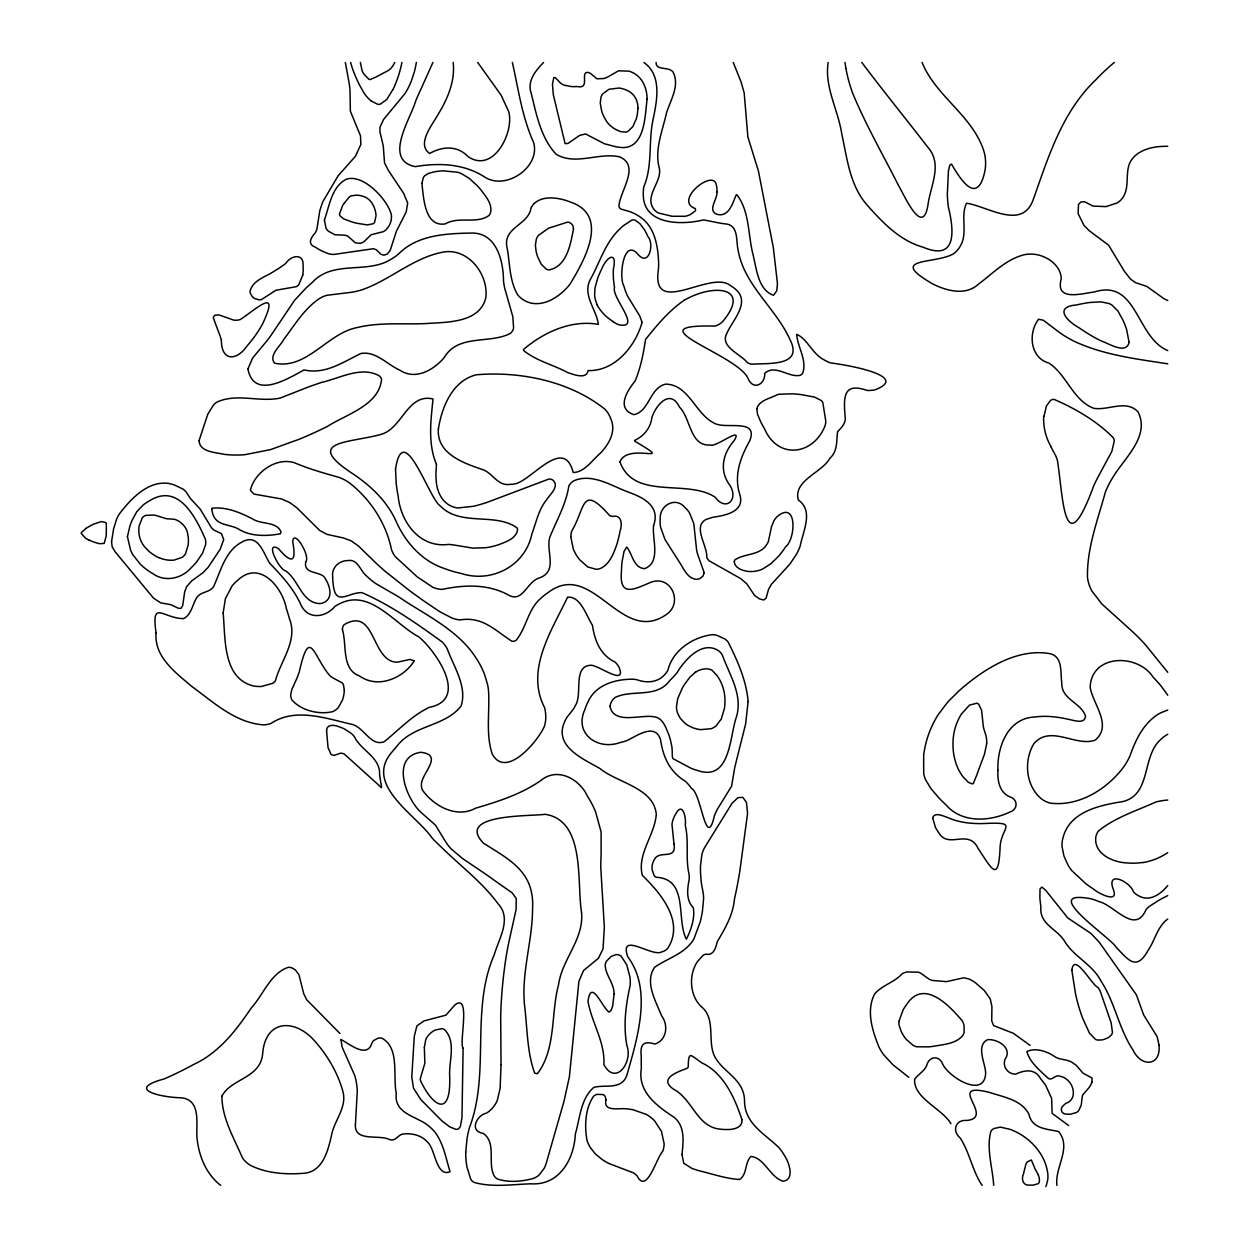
<?xml version="1.0" encoding="UTF-8"?>
<svg xmlns="http://www.w3.org/2000/svg" width="1249" height="1249" viewBox="0 0 1249 1249"><rect width="100%" height="100%" fill="white"/><g stroke="black" fill="none" stroke-linecap="round" stroke-linejoin="round"><path stroke-width="1.5" d="M465.736 1152.187L467.064 1138.401A104.619 104.619 0 0 1 469.421 1127.769C490.482 1072.345 470.139 1009.988 494.261 954.72C498.804 938.624 512.262 918.499 497.851 903.527C482.941 883.199 462.723 867.712 444.691 850.382A503.331 503.331 0 0 1 432.404 838.407C416.854 815.472 366.441 786.745 389.641 754.896A129.443 129.443 0 0 1 396.198 747.183C412.092 724.701 444.785 727.152 461.115 705.95C467.423 686.357 453.652 666.685 447.158 648.574A34.207 34.207 0 0 0 442.38 642.111C417.15 623.813 390.703 605.172 362.069 592.682C348.237 591.87 334.997 607.951 333.046 582.94A47.821 47.821 0 0 1 332.702 576.882C331.313 567.827 338.916 560.52 347.706 560.582C358.041 558.631 360.243 571.261 366.816 576.211A61.544 61.544 0 0 0 375.824 583.595L391.359 592.635A306.63 306.63 0 0 1 398.634 596.85C425.644 615.32 457.696 629.449 475.978 657.895A79.514 79.514 0 0 1 480.943 666.341A82.153 82.153 0 0 1 484.612 674.632L487.563 684.468A50.225 50.225 0 0 1 488.531 690.931C489.905 711.852 485.518 733.569 492.184 753.912C506.001 779.626 537.944 741.032 544.283 726.559A29.242 29.242 0 0 0 545.751 718.487L545.766 716.083A42.575 42.575 0 0 0 544.626 707.699C525.064 670.073 551.605 630.792 567.561 597.209C580.488 595.742 586.484 616.038 592.479 625.343C594.633 640.534 600.332 655.101 615.086 662.079A21.608 21.608 0 0 1 618.88 666.904C627.435 687.543 597.6 664.327 590.543 665.264C572.307 666.404 583.096 694.6 575.086 706.013A16.877 16.877 0 0 1 572.557 710.166L566.578 717.832A37.892 37.892 0 0 0 563.845 723.639C554.868 747.199 584.126 759.314 600.035 768.588C617.49 782.92 653.805 787.682 656.287 814.317C654.726 835.238 636.787 854.285 642.361 875.362C660.955 893.566 684.874 921.637 667.7 948.428A12.443 12.443 0 0 1 661.627 951.941C652.072 957.359 618.786 930.911 627.763 956.796C652.837 990.176 637.068 1038.871 626.951 1074.999C621.846 1090.377 605.265 1084.241 593.837 1087.379C580.644 1098.558 579.989 1118.308 575.352 1133.92C574.212 1159.056 559.427 1185.769 530.794 1183.802C512.059 1184.442 492.418 1187.565 474.12 1182.428A7.962 7.962 0 0 1 470.748 1179.228L467.001 1167.175A72.785 72.785 0 0 1 465.736 1152.187M360.352 62.45L362.179 70.959A35.862 35.862 0 0 0 363.896 74.144L369.001 79.343A3.856 3.856 0 0 0 370.126 79.53L375.949 77.063A74.799 74.799 0 0 1 377.448 76.22L387.908 70.74A14.629 14.629 0 0 0 391.359 67.805A27.369 27.369 0 0 0 394.793 62.434M716.91 191.956C717.785 199.059 707.324 209.832 716.426 214.125C728.776 218.091 732.601 203.165 736.192 194.875L736.848 194.75C749.447 210.878 748.026 234.016 752.694 253.282C756.457 267.395 757.597 289.799 773.521 295.31L776.753 290.845L777.456 283.601L773.35 247.786L758.44 171.097L747.854 136.844L744.185 92.957L741.063 81.919L733.241 62.45M1044.086 416.229L1046.397 406.034L1050.471 400.476A6.51 6.51 0 0 1 1053.922 399.337C1074.999 408.361 1097.371 421.35 1113.437 437.946A10.648 10.648 0 0 1 1114.249 441.131L1111.829 451.435L1097.793 477.493A227.396 227.396 0 0 0 1093.905 485.361C1063.742 567.546 1063.164 495.822 1057.403 460.381A37.47 37.47 0 0 0 1055.655 455.666L1050.768 446.533M656.1 62.45C655.725 71.646 670.947 65.479 673.757 73.488C679.253 86.852 670.448 100.326 666.529 112.816C662.766 129.974 655.132 147.741 658.645 165.493C663.141 178.029 651.166 188.256 650.838 200.418A14.348 14.348 0 0 0 654.382 209.832A13.833 13.833 0 0 0 658.223 212.923L672.024 216.264L685.17 216.28A24.715 24.715 0 0 0 690.494 214.485L695.115 211.05A2.155 2.155 0 0 0 695.178 208.552C673.508 200.496 713.038 168.834 716.223 184.509A22.685 22.685 0 0 1 716.91 191.956M302.789 274.983L298.808 284.694A10.554 10.554 0 0 1 296.278 286.692L275.92 290.252L261.744 299.417A6.916 6.916 0 0 1 259.339 299.901L254.718 298.589A10.819 10.819 0 0 1 252.236 296.544L250.362 293.359A6.588 6.588 0 0 1 250.081 291.329C252.563 280.026 266.146 276.841 274.561 270.939A93.488 93.488 0 0 0 285.724 263.461C290.97 255.218 304.178 252.766 303.07 265.959A37.548 37.548 0 0 1 302.773 274.983M1056.935 1185.379C1054.624 1167.034 1072.11 1147.815 1058.559 1131.5C1046.974 1128.924 1031.939 1128.94 1028.879 1114.108C1021.463 1099.745 1003.337 1097.075 989.395 1092.375C944.182 1081.181 995.984 1117.418 966.804 1120.462C955.344 1119.401 951.707 1131.079 960.294 1138.073C969.302 1152.14 972.112 1169.142 980.793 1183.365A35.534 35.534 0 0 0 982.167 1185.379M401.944 62.45L401.46 64.605A115.798 115.798 0 0 1 392.935 89.694M828.181 62.45C824.231 86.962 838.266 110.131 841.779 134.033C847.103 158.139 849.773 184.79 866.416 204.274C882.294 222.213 899.436 240.542 923.323 247.286C957.702 261.822 953.814 229.051 948.334 206.959A126.149 126.149 0 0 1 947.335 194.407L948.413 171.051L949.849 165.055L951.504 164.103C961.308 181.043 977.561 205.601 984.946 170.879A45.76 45.76 0 0 0 985.555 160.996A41.108 41.108 0 0 0 983.869 151.098C972.456 115.423 935.782 96.392 922.09 62.45M1092.001 1082.024L1092.016 1077.996L1082.992 1073.141L1076.435 1065.522L1072.126 1062.368A23.294 23.294 0 0 0 1067.146 1060.354L1059.48 1058.715A19.313 19.313 0 0 1 1055.499 1057.138C1047.552 1051.502 1035.905 1047.24 1026.85 1051.549C1029.738 1062.181 1039.605 1070.19 1047.474 1077.653C1051.783 1082.118 1055.046 1073.89 1059.979 1076.263A14.004 14.004 0 0 1 1062.79 1077.044A13.723 13.723 0 0 1 1066.849 1079.511C1074.562 1085.35 1076.841 1099.916 1065.834 1103.335A17.439 17.439 0 0 0 1063.633 1105.365C1059.214 1108.472 1061.494 1114.654 1066.896 1114.108A19.703 19.703 0 0 0 1070.377 1114.233L1076.482 1112.516A8.868 8.868 0 0 0 1078.714 1110.533L1081.025 1105.724A17.892 17.892 0 0 0 1081.634 1101.54L1082.508 1095.17L1088.566 1088.16A19.922 19.922 0 0 0 1092.001 1082.024M432.903 62.45L421.366 88.195A427.564 427.564 0 0 0 415.808 100.576C410.999 118.312 382.647 160.075 415.23 166.617C439.195 162.635 463.972 163.541 485.112 177.296C506.298 190.582 540.536 166.929 533.651 142.589C522.098 117.156 518.46 89.428 512.355 62.45M392.826 89.647L386.768 99.483L380.352 104.135A7.072 7.072 0 0 1 377.76 104.323L370.906 100.794M344.49 202.869L349.314 197.014A7.494 7.494 0 0 1 351.484 195.765L356.652 195.156A24.761 24.761 0 0 1 362.788 196.218L364.208 196.718A16.065 16.065 0 0 1 371.187 201.995L371.952 203.119A25.495 25.495 0 0 1 376.043 215.655L374.559 222.416A5.558 5.558 0 0 1 373.076 223.774L367.268 224.914L356.886 223.259A129.272 129.272 0 0 1 352.265 222.057L343.818 218.95L340.165 215.983A4.887 4.887 0 0 1 339.447 214.032L342.648 205.445A67.103 67.103 0 0 1 344.49 202.869M543.549 62.45C535.431 70.943 526.641 81.232 531.403 93.956C536.461 114.83 541.004 137.968 556.039 154.158C575.383 166.008 598.849 152.05 619.769 156.89C640.472 166.07 620.097 190.691 618.926 205.913A3.669 3.669 0 0 0 621.018 209.067L625.624 210.441A37.173 37.173 0 0 1 631.494 212.283L633.571 213.189A44.215 44.215 0 0 1 639.8 216.733C654.976 226.678 658.036 246.381 658.645 263.133A57.032 57.032 0 0 1 658.114 271.689C652.712 317.387 711.274 269.3 730.571 285.693A28.29 28.29 0 0 1 735.833 289.518C750.649 302.445 732.679 320.15 726.949 333.077C719.33 346.707 740.423 353.81 747.386 362.616A13.567 13.567 0 0 0 751.836 364.224C767.854 362.866 804.075 366.941 789.852 339.322C775.676 307.972 744.232 285.334 738.143 250.3C735.895 241.525 738.83 226.694 727.152 224.086C719.081 223.399 711.306 221.151 703.406 219.918C682.048 225.226 644.047 225.132 643.297 195.515A47.119 47.119 0 0 1 643.766 186.928C652.681 165.898 648.387 142.948 652.774 121.044C656.677 101.856 662.704 75.908 643.922 62.45M1167.753 885.557C1161.102 893.769 1150.157 901.981 1139.322 896.158A20.14 20.14 0 0 1 1133.577 892.051C1130.595 881.841 1105.599 869.585 1113.421 889.71C1119.026 904.135 1097.949 893.144 1093.499 889.085A138.296 138.296 0 0 1 1085.943 883.808L1071.798 870.615A46.697 46.697 0 0 1 1067.879 864.761L1063.945 856.018L1062.04 846.541A26.744 26.744 0 0 1 1062.587 839.469C1068.457 811.741 1099.042 805.355 1122.851 801.561C1151.297 794.489 1141.789 757.362 1159.915 740.267A33.099 33.099 0 0 1 1165.551 735.583L1167.753 734.256M1167.753 919.014C1157.183 926.789 1155.184 940.185 1148.065 950.364C1136.418 971.722 1128.175 959.778 1115.981 947.039C1110.986 937.765 1036.795 888.554 1091.189 898.827A68.898 68.898 0 0 1 1098.948 901.575C1114.733 905.291 1135.013 935.251 1146.114 909.522A24.418 24.418 0 0 1 1149.142 906.555L1158.682 900.373A211.612 211.612 0 0 1 1167.753 895.611M534.322 203.446C541.145 197.108 551.355 197.217 559.942 198.919A58.453 58.453 0 0 1 570.309 202.026C610.121 215.296 584.173 260.885 570.028 284.085A59 59 0 0 1 562.503 292.157C554.4 299.245 543.737 304.99 532.652 303.382A23.762 23.762 0 0 1 525.673 301.15L523.55 299.963A25.433 25.433 0 0 1 518.023 295.295C508.905 280.713 510.123 261.806 506.61 245.272C504.612 226.99 528.608 224.555 531.028 207.99A15.597 15.597 0 0 1 534.322 203.446M695.49 672.165L689.838 677.255L684.483 684.452A76.236 76.236 0 0 0 682.329 688.074L677.692 698.675L676.458 706.872A19.562 19.562 0 0 0 677.676 713.351L680.112 718.05L684.733 723.077A26.994 26.994 0 0 0 688.215 725.513L692.133 727.449A32.693 32.693 0 0 0 700.58 729.635L711.134 728.713A16.299 16.299 0 0 0 716.223 725.778L721.282 719.034L724.42 708.37A50.116 50.116 0 0 0 724.748 696.364L724.389 693.414A43.372 43.372 0 0 0 717.316 675.912L712.117 670.323A9.118 9.118 0 0 0 709.994 669.355L707.652 668.886A18.516 18.516 0 0 0 695.537 672.243M85.962 528.405L81.326 532.636A1.936 1.936 0 0 0 81.279 533.495L85.447 538.085A28.586 28.586 0 0 0 89.101 540.099M684.311 300.182C669.167 310.517 656.818 325.302 645.561 339.447C643.376 353.654 640.737 367.784 635.023 381.148C627.232 390.812 615.679 408.673 633.992 414.684C649.574 411.218 649.636 387.705 665.717 384.13C688.933 384.52 695.35 414.106 714.35 423.224C725.575 429.734 758.549 417.837 749.853 440.538C740.641 456.931 733.709 475.135 739.658 494.026C745.419 511.356 726.169 515.353 713.601 517.117A99.342 99.342 0 0 0 705.794 519.584C692.571 526.859 707.527 545.594 706.778 557.507A9.539 9.539 0 0 0 709.385 560.957L740.657 578.568L746.715 583.751L754.583 595.383L759.47 598.911L763.732 599.988L766.059 598.177L768.603 589.216L771.492 584.22L789.868 564.111L796.565 554.103A59.374 59.374 0 0 0 800.203 545.985C802.904 531.465 813.973 510.732 798.314 500.022C793.037 480.334 821.826 472.949 829.976 458.18C837.814 451.139 836.346 440.647 837.626 431.545C841.842 427.361 846.479 422.693 845.058 416.042C843.528 396.823 843.325 382.085 867.149 390.453A37.564 37.564 0 0 0 874.659 389.953C913.113 375.512 841.061 364.021 830.647 362.959A35.097 35.097 0 0 1 823.84 359.696C812.599 354.232 807.244 338.62 796.675 334.373C797.565 347.206 807.088 359.821 802.826 372.951A4.855 4.855 0 0 1 799.797 375.418C788.166 377.526 775.129 363.959 764.747 373.279C765.481 383.271 754.287 391.218 748.354 379.243C739.908 354.935 630.042 323.928 715.006 326.098A17.689 17.689 0 0 0 722.921 321.29C748.916 289.799 720.142 284.913 694.647 295.186A83.137 83.137 0 0 0 684.311 300.182M1167.753 710.041L1161.133 712.664A31.147 31.147 0 0 0 1155.762 715.864C1142.289 725.575 1135.232 740.985 1129.861 756.16A62.872 62.872 0 0 1 1123.741 766.855C1107.067 789.306 1078.824 806.776 1050.159 803.107A23.731 23.731 0 0 1 1040.901 798.408C1025.507 785.043 1023.634 760.266 1034.063 743.42C1050.94 724.529 1075.623 747.043 1095.045 740.189C1112.921 725.544 1092.859 704.171 1090.174 687.309C1091.236 654.023 1137.62 653.102 1153.202 677.27A125.041 125.041 0 0 1 1161.336 686.357L1167.753 695.209M362.788 289.518C390.796 279.542 413.653 257.45 443.426 252.048C468.391 247.77 488.702 274.499 485.814 297.793C479.491 323.335 446.564 322.055 425.628 323.585C402.771 324.553 379.446 322.07 357.011 327.597C327.254 333.327 306.817 369.969 274.608 363.194C268.238 355.341 280.51 346.129 283.851 339.26C294.842 324.865 304.397 308.409 319.869 298.292A28.259 28.259 0 0 1 326.988 295.279L351.921 292.235A75.752 75.752 0 0 0 362.788 289.518M1143.007 862.45L1137.527 863.043A67.743 67.743 0 0 1 1126.457 862.887C1112.64 862.232 1093.937 853.801 1095.763 837.345A14.582 14.582 0 0 1 1098.277 831.225C1114.717 817.502 1136.528 810.82 1155.934 801.952A69.679 69.679 0 0 1 1167.753 800.047M1167.753 363.818C1136.044 358.9 1103.507 355.028 1074.187 341.274A114.877 114.877 0 0 1 1060.182 333.015L1043.352 320.259L1038.559 319.229C1028.005 332.937 1029.863 357.839 1049.066 363.162C1066.958 375.043 1073.094 400.57 1093.796 408.314C1108.253 410.765 1126.223 399.196 1138.026 411.873C1150.282 436.182 1124.678 457.79 1113.187 476.853A88.289 88.289 0 0 0 1105.365 492.106C1097.746 520.052 1086.708 548.436 1087.489 577.741A39.062 39.062 0 0 0 1091.72 590.746L1101.712 603.845L1131.532 630.761A223.509 223.509 0 0 1 1145.052 644.312L1167.753 672.321M158.904 557.694L157.889 557.226A39 39 0 0 1 145.618 547.952L143.697 545.61A25.183 25.183 0 0 1 138.951 533.432A30.038 30.038 0 0 1 139.17 525.782L142.292 517.82A8.634 8.634 0 0 1 145.665 515.384L154.173 515.072A42.607 42.607 0 0 1 159.201 516.462L166.445 518.741L173.502 519.178A11.21 11.21 0 0 1 176.218 519.881L178.545 521.052A21.873 21.873 0 0 1 184.399 526.297A17.252 17.252 0 0 1 187.272 531.84L188.177 536.477A40.155 40.155 0 0 1 188.177 545.079L185.445 553.9A12.381 12.381 0 0 1 182.057 557.366L174.033 560.13A29.601 29.601 0 0 1 158.951 557.616M89.085 540.099L89.787 540.411A60.889 60.889 0 0 0 99.577 543.721L104.182 543.409L106.04 536.586A96.673 96.673 0 0 0 106.306 534.182L106.321 523.331A2.982 2.982 0 0 0 105.681 522.504L101.278 521.582L93.519 524.174A69.491 69.491 0 0 0 85.962 528.405M613.103 321.836L616.944 323.959A24.246 24.246 0 0 0 619.317 324.896C642.236 329.033 611.073 296.965 614.524 287.457A82.403 82.403 0 0 1 613.353 269.222C617.584 250.503 606.702 256.388 601.69 269.035A83.589 83.589 0 0 0 597.631 278.386L595.024 287.801L594.602 294.499A26.167 26.167 0 0 0 596.476 302.992L597.256 304.756M1167.753 350.563C1135.903 337.324 1137.324 278.511 1094.389 291.969C1081.587 293.484 1054.734 301.915 1061.291 278.699C1060.776 266.099 1048.941 257.263 1037.482 254.78A32.583 32.583 0 0 0 1025.179 254.531C1006.616 258.715 993.064 273.219 978.357 284.272C965.477 295.935 946.929 290.939 933.034 284.116C886.103 257.107 934.705 264.491 953.455 253.844A23.388 23.388 0 0 0 960.325 246.022C968.209 232.954 960.091 216.015 966.57 203.228C987.6 206.21 1022.26 230.878 1033.282 199.465C1048.426 156.812 1062.103 111.864 1095.966 79.639A201.011 201.011 0 0 1 1114.327 62.45M908.788 1077.294L892.848 1064.694L883.699 1054.765A50.069 50.069 0 0 1 879.062 1047.24C872.333 1030.847 865.932 1010.706 874.659 993.907C882.044 985.258 894.19 982.479 902.043 973.892A17.892 17.892 0 0 1 906.68 971.956L918.452 972.19A12.037 12.037 0 0 1 920.732 973.236L928.678 978.873A20.452 20.452 0 0 0 932.16 980.418L946.539 981.636L963.791 977.78L969.458 979.138L974.766 982.182L984.337 990.519L990.301 999.044L991.925 1006.569L991.722 1020.792L993.626 1025.616L1013.345 1033.282L1030.035 1045.351M220.683 1185.379C205.835 1173.904 198.513 1155.2 196.92 1136.949C196.109 1123.023 201.105 1099.729 181.167 1097.762C162.901 1097.543 124.057 1089.721 164.087 1078.964A303.85 303.85 0 0 0 173.205 1074.858L176.484 1073.297A378.572 378.572 0 0 0 193.782 1064.398C218.981 1052.751 236.186 1030.378 251.283 1007.943C263.32 994.86 270.346 973.361 288.222 967.335A9.477 9.477 0 0 1 292.047 967.944L295.435 970.02L298.979 974.829L303.694 993.626L306.708 999.762L339.962 1033.501M950.926 1123.741C942.636 1108.94 913.035 1098.074 914.674 1079.183C918.218 1074.359 923.948 1071.408 926.602 1065.819C928.46 1057.091 937.999 1054.468 942.308 1063.242C947.726 1076.919 985.071 1099.713 985.664 1072.594C985.071 1062.493 975.656 1045.475 987.694 1039.636C996.515 1038.903 1010.441 1046.319 1006.553 1056.716C1000.964 1064.039 1006.616 1074.452 1015.765 1074.109C1024.586 1069.987 1035.078 1068.223 1040.776 1078.949A74.269 74.269 0 0 1 1045.803 1085.631L1051.627 1098.324L1052.126 1113.359L1068.676 1125.536M861.794 62.45C883.262 91.036 905.884 118.733 927.679 147.054C942.948 164.025 930.583 185.445 928.038 204.414C922.933 238.59 904.073 194.672 898.484 185.43C883.027 154.782 865.76 124.9 852.645 93.144A150.255 150.255 0 0 1 845.901 68.352M477.711 62.45L501.114 95.189L508.811 111.817A32.318 32.318 0 0 1 509.483 122.886C507.984 142.152 490.498 171.425 468.234 156.781C457.259 145.196 442.505 146.227 429.609 153.486C416.058 143.963 432.825 124.338 438.477 113.768C447.829 98.421 455.245 80.763 453.184 62.45M993.673 1185.332C992.861 1168.908 985.961 1148.112 990.972 1131.157A9.274 9.274 0 0 1 993.876 1128.55L1000.324 1127.129L1010.082 1129.33A60.249 60.249 0 0 1 1014.001 1130.954C1031.252 1138.666 1045.6 1154.825 1047.833 1174.013A24.324 24.324 0 0 1 1047.568 1180.586L1046.397 1185.16A19.11 19.11 0 0 1 1045.881 1186.55M1038.138 1174.513L1035.265 1169.345A19 19 0 0 1 1034.375 1167.222L1031.362 1159.993L1027.318 1161.867A10.648 10.648 0 0 0 1025.913 1164.146L1023.993 1171.703A62.575 62.575 0 0 1 1023.556 1173.763C1021.011 1178.9 1022.915 1186.082 1029.816 1185.098A25.807 25.807 0 0 0 1033.75 1185.004L1038.356 1183.599A2.623 2.623 0 0 0 1038.918 1182.897L1039.34 1181.429A12.599 12.599 0 0 0 1038.075 1174.544M350.594 62.45L352.062 67.368A134.221 134.221 0 0 0 360.29 86.462L363.818 92.723A37.142 37.142 0 0 0 370.906 100.794M221.385 340.353C221.416 361.414 236.561 361.07 246.88 346.16A126.274 126.274 0 0 0 262.415 324.272C280.619 285.88 256.872 308.55 240.245 319.572A16.893 16.893 0 0 1 233.782 320.15L219.059 314.904L215.14 315.17A3.466 3.466 0 0 0 213.298 317.761L218.325 331.36A66.244 66.244 0 0 1 221.416 340.337M845.885 68.352L844.98 62.45M345.349 62.45L348.393 79.109A103.526 103.526 0 0 1 350.001 89.99L350.36 111.177L360.493 135.782L360.867 144.416L355.45 156.219L338.073 175.875L322.648 201.979L319.806 210.644L316.856 229.348A23.84 23.84 0 0 1 315.326 232.72C311.204 237.419 306.676 244.07 315.497 247.24A59.343 59.343 0 0 0 321.618 250.893L328.159 253.625A19.859 19.859 0 0 0 333.983 254.421L373.467 248.707L376.277 249.738L380.992 254.328L383.974 255.202L387.284 254L390.172 250.471L396.355 231.315L406.268 211.799L407.674 202.994L403.661 193.345L388.267 170.254L384.52 162.792L383.256 145.79L379.946 132.019L379.993 127.164L383.599 119.42L405.035 93.519A75.674 75.674 0 0 0 411.327 81.091L414.309 72.02A96.673 96.673 0 0 0 416.339 62.45M1167.706 852.645A63.59 63.59 0 0 1 1143.022 862.606M1050.909 446.455A55.393 55.393 0 0 1 1043.696 416.198M1167.753 146.32A79.327 79.327 0 0 0 1158.135 146.711C1146.738 147.882 1133.67 152.768 1129.221 164.306C1125.302 175.297 1129.752 188.412 1122.305 198.294A18.907 18.907 0 0 1 1117.34 202.884L1105.943 206.631L1093.218 206.069A11.179 11.179 0 0 1 1090.752 204.883L1084.554 201.745L1080.853 202.026L1078.511 204.414L1078.09 213.548L1083.804 225.132L1089.081 230.597L1108.644 245.226L1124.225 271.033L1130.486 279.105L1135.435 282.617L1146.894 286.458L1163.646 298.48A40.202 40.202 0 0 0 1167.753 300.494M613.259 321.586A44.917 44.917 0 0 1 597.022 304.897M305.693 561.894C303.491 573.791 317.995 571.261 323.944 576.601C329.127 583.517 334.326 597.6 324.037 602.486A13.161 13.161 0 0 1 319.588 603.595C301.337 602.611 298.761 579.536 285.35 570.668C279.198 569.669 264.273 540.271 278.433 548.576C291.204 563.611 296.716 563.127 292.781 542.207C293.125 527.187 311.001 556.367 305.693 561.894M342.367 629.309C347.066 644.546 341.149 669.558 359.618 676.006C378.275 689.354 403.755 677.848 414.325 660.768L409.891 659.41L398.166 662.032A14.004 14.004 0 0 1 393.404 661.767C371.437 656.303 374.31 607.123 344.334 624.578A6.058 6.058 0 0 0 342.71 627.232L342.367 629.309M463.114 1048.208L461.974 1117.761L460.397 1126.333L458.633 1128.815L456.182 1129.471L449.624 1126.801L441.787 1120.775L420.679 1099.432L413.513 1088.16L411.78 1076.919L414.278 1036.373L416.885 1025.866L424.129 1020.87L445.94 1015.172L454.839 1005.008A25.121 25.121 0 0 1 457.602 1003.244C469.936 998.638 458.992 1043.727 463.114 1048.208M156.078 633.102C154.064 656.88 175.703 672.696 191.721 686.388C213.392 702.188 235.624 723.077 263.711 724.857A26.932 26.932 0 0 0 270.783 723.577C294.842 707.434 324.74 718.034 350.469 724.03C363.724 725.872 370.282 747.136 384.239 741.687C398.915 729.9 411.967 715.521 429.266 707.356C469.468 699.534 436.073 651.307 418.821 636.865C395.262 624.562 370.781 589.138 340.977 603.111A39.609 39.609 0 0 0 334.841 606.499C325.77 617.287 308.722 620.113 301.352 605.734C294.124 589.247 282.102 576.086 269.722 563.283C263.196 552.885 258.153 532.277 241.447 542.347C225.897 550.668 221.307 569.091 214.687 584.095C212.127 593.478 199.497 590.621 195.984 598.974C192.33 605.671 190.972 614.867 183.634 618.645C162.682 618.333 151.207 598.755 156.078 633.102M355.387 1125.037C354.654 1142.273 379.399 1134.154 389.75 1139.65C395.933 1141.805 398.369 1133.749 404.176 1133.889C412.685 1133.124 422.068 1135.606 427.72 1142.351C435.401 1149.205 436.042 1177.354 450.046 1171.765C445.846 1158.12 443.333 1142.086 433.84 1130.782A65.526 65.526 0 0 0 426.986 1124.584C414.918 1115.935 393.732 1113.124 396.276 1093.328C392.608 1075.811 400.086 1047.646 381.57 1038.013A11.1 11.1 0 0 0 377.713 1038.341L373.67 1040.542A7.525 7.525 0 0 0 371.874 1043.134C367.159 1059.152 349.111 1043.586 340.852 1039.465L342.21 1047.302L354.857 1075.764A71.318 71.318 0 0 1 356.496 1083.305A66.54 66.54 0 0 1 357.292 1090.908L355.387 1125.037M438.399 428.75C436.338 453.325 462.895 462.911 481.802 469.312C492.59 472.356 497.289 486.376 510.014 484.378A26.088 26.088 0 0 0 516.29 483.55C533.448 478.195 564.189 436.526 573.182 472.497C584.47 472.403 592.198 460.147 600.223 453.325C608.747 444.566 616.272 431.764 611.042 419.367A30.382 30.382 0 0 0 605.406 409.61C570.371 381.288 520.474 371.047 476.275 374.794C452.481 380.726 441.927 406.784 438.399 428.75M501.036 1064.648L500.131 1088.41L497.243 1100.494A27.431 27.431 0 0 1 494.323 1105.708L493.168 1107.223A29.461 29.461 0 0 1 486.673 1113.062C476.54 1115.107 468.937 1131.219 483.113 1133.327C496.821 1142.632 487.329 1162.663 494.058 1175.684A8.868 8.868 0 0 0 497.57 1179.056C509.108 1182.819 522.207 1181.538 533.745 1178.307A18.298 18.298 0 0 0 539.318 1174.778L544.158 1168.346A28.946 28.946 0 0 0 546.141 1163.568L564.002 1101.29L569.388 1076.794L578.927 981.261L583.533 970.535L598.443 958.264L603.033 948.818L604.344 927.148L600.831 868.555A208.864 208.864 0 0 1 601.112 854.566L601.112 831.959L595.508 811.553A107.164 107.164 0 0 0 587.311 795.894C579.271 778.783 557.241 766.73 540.833 780.516C521.223 794.208 498.273 801.499 475.557 808.197C456.416 818.735 433.559 805.902 422.365 789.946A13.224 13.224 0 0 1 421.397 785.09C420.882 773.584 444.582 754.864 420.679 752.288C391.468 756.847 404.879 795.035 418.556 809.898A37.798 37.798 0 0 0 421.928 813.193L435.479 825.167L446.174 842.622A47.712 47.712 0 0 0 451.279 849.008L462.411 858.438L486.126 874.472A225.085 225.085 0 0 1 493.761 879.921L512.246 892.926L516.243 898.546L516.102 909.459L508.796 942.433A352.905 352.905 0 0 0 505.018 964.15L503.706 974.392A495.588 495.588 0 0 0 501.661 996.109L501.302 1001.495A386.659 386.659 0 0 0 500.693 1016.827L501.036 1064.648M609.996 706.231C613.712 724.982 640.253 714.287 653.945 716.77C662.766 717.597 665.811 727.589 668.746 734.521A72.411 72.411 0 0 1 670.479 740.126L671.853 746.73A36.846 36.846 0 0 1 672.212 751.555L672.384 757.035A4.403 4.403 0 0 0 673.273 758.814L691.181 768.322A38.828 38.828 0 0 0 696.864 770.258C729.635 782.233 729.603 738.971 735.755 718.971C743.858 696.021 729.869 675.928 722.437 655.335A17.392 17.392 0 0 0 719.408 651.353C703.015 639.316 684.874 659.503 676.927 672.899A100.56 100.56 0 0 1 670.042 680.237C656.677 698.831 632.697 689.011 615.257 697.379A14.02 14.02 0 0 0 610.574 703.765L609.996 706.231M614.055 994.188L612.666 1006.069L611.011 1010.597L608.997 1012.065C602.377 1007.849 591.058 977.545 588.014 1001.401C591.683 1022.822 605.172 1041.9 603.86 1064.554C615.663 1086.411 633.087 1062.243 626.889 1045.569C623.157 1025.242 625.733 1005.133 630.214 985.274A44.683 44.683 0 0 0 629.902 976.905L626.748 964.806L621.143 956.141A7.119 7.119 0 0 0 616.007 954.626L611.058 956.484L606.436 961.246A9.555 9.555 0 0 0 605.187 965.539C605.781 975.703 614.461 983.697 614.055 994.188M681.985 1154.56L683.765 1163.256L691.993 1168.439A157.405 157.405 0 0 0 694.725 1169.376A123.838 123.838 0 0 0 699.018 1170.75C712.398 1173.888 725.794 1178.697 739.517 1179.478C747.339 1174.7 744.545 1162.585 750.93 1156.449C764.622 1157.714 769.852 1177.354 783.264 1181.242C794.754 1179.509 789.227 1163.131 785.106 1156.574A53.613 53.613 0 0 0 778.595 1147.3C764.482 1133.624 744.498 1123.476 744.529 1100.806C744.201 1078.137 721.36 1072.064 713.835 1054.702C707.761 1039.387 715.599 1018.575 701.641 1006.975C690.978 997.202 688.917 979.825 694.569 966.898A44.605 44.605 0 0 1 697.176 961.917L703.296 955.095A7.494 7.494 0 0 1 705.982 954.205C713.772 955.844 715.927 947.46 717.269 941.621C725.123 928.507 732.991 915.142 734.474 899.046A492.996 492.996 0 0 0 736.894 887.477A481.255 481.255 0 0 0 739.814 871.24L747.573 813.442L746.465 802.482L742.858 797.346L737.909 797.674L731.992 803.357L704.53 847.712A31.849 31.849 0 0 0 701.86 854.597L700.47 866.119A137.733 137.733 0 0 0 700.517 872.786L701.111 881.06A65.651 65.651 0 0 0 702 886.665L703.062 892.161A43.309 43.309 0 0 1 703.593 898.812L702.438 911.208A134.673 134.673 0 0 1 700.252 921.824L693.929 938.905A33.801 33.801 0 0 1 689.386 944.993C679.831 955.376 665.826 959.326 654.632 967.288C644.281 981.917 655.85 1001.23 661.533 1015.671C668.59 1024.976 666.95 1039.98 655.007 1044.039C643.36 1040.573 639.863 1044.07 641.283 1057.122A207.646 207.646 0 0 0 641.33 1068.395C637.427 1092.11 657.021 1106.036 674.21 1117.371C685.342 1126.614 683.328 1141.836 681.985 1154.56M997.951 770.399C997.311 780.297 999.325 792.085 1009.379 796.659C1017.748 798.814 1018.559 809.055 1010.176 811.928C989.77 821.592 962.058 823.45 945.915 804.809A161.183 161.183 0 0 1 938.983 797.986L931.02 788.712L925.712 779.985A29.648 29.648 0 0 1 923.714 773.615L923.651 755.255A99.311 99.311 0 0 1 926.024 742.749A97.125 97.125 0 0 1 931.551 727.043L933.019 723.92A103.979 103.979 0 0 1 938.186 714.647L947.975 701.766L959.232 690.65A212.673 212.673 0 0 1 974.876 677.942C995.906 662.516 1021.869 649.386 1048.676 653.446C1063.321 655.663 1060.198 672.384 1061.791 683.031C1061.166 699.627 1081.431 702.594 1085.522 716.302C1084.678 724.607 1073.562 720.173 1068.441 719.33C1057.341 716.754 1045.788 715.458 1034.453 717.035C1007.631 718.253 996.952 747.355 997.951 770.399M653.57 525.548C651.916 539.068 661.392 562.331 644.578 568.654C633.321 567.842 632.525 553.9 626.748 547.078L624.063 551.355L622.08 561.613A90.084 90.084 0 0 0 621.502 570.512C618.786 598.037 634.258 589.278 651.057 582.19C670.666 574.946 682.688 601.315 667.872 613.4C621.393 648.247 593.025 557.71 547.733 592.869A44.792 44.792 0 0 0 541.285 597.928C527.921 608.841 526.594 627.638 516.134 640.269A5.855 5.855 0 0 1 511.965 641.268C494.994 630.448 482.629 616.085 459.835 619.957A35.487 35.487 0 0 1 451.919 618.005L439.851 611.776L422.802 600.238A730.962 730.962 0 0 1 407.393 588.982L384.942 571.136A264.538 264.538 0 0 1 375.449 562.55L358.447 546L351.328 540.911L343.522 537.991L327.113 534.4L319.666 530.419L296.809 507.75L289.909 502.644L281.525 498.96L254.062 494.104L250.362 490.326C254.531 472.465 275.982 456.884 294.577 462.786C308.893 468.89 323.819 473.121 338.776 477.321A46.494 46.494 0 0 1 348.799 482.379C370.235 498.929 386.128 523.05 391.515 549.716A25.558 25.558 0 0 0 395.215 556.586L417.072 576.757L433.013 587.389A26.338 26.338 0 0 0 441.927 589.419C464.097 584.829 487.032 583.658 507.875 594.696C522.909 603.97 526.875 580.988 539.662 577.865C558.49 570.731 545.376 550.793 549.919 536.961C556.773 520.099 565.969 504.346 568.826 486.111A13.13 13.13 0 0 1 573.822 480.771C592.338 472.84 611.401 485.892 628.45 492.137C643.875 497.648 660.534 506.438 653.57 525.548M642.08 322.383C635.413 346.316 614.758 371.453 588.092 370.578C586.624 379.93 573.104 374.372 567.468 372.452C553.151 364.77 536.04 360.758 523.565 350.438L523.534 349.47C543.783 332.093 571.355 319.635 598.318 324.35C596.788 310.017 582.58 295.81 589.887 280.291C599.098 264.242 604.188 245.507 617.037 231.752A87.945 87.945 0 0 1 623.079 225.897L631.916 220.058A5.652 5.652 0 0 1 635.304 220.292L639.894 223.649L644.281 229.488A50.584 50.584 0 0 1 647.872 236.529C654.632 243.789 648.84 267.224 638.177 254.499C623.079 236.795 618.77 278.043 623.813 285.802A68.024 68.024 0 0 0 627.638 296.247L639.738 315.935L642.08 322.383M424.348 1047.443L424.863 1063.242L420.32 1078.527A8.602 8.602 0 0 0 420.476 1080.572C432.763 1106.676 450.905 1118.339 449.718 1076.935C448.5 1061.806 456.791 1041.791 444.425 1029.582A7.041 7.041 0 0 0 441.724 1028.63L435.011 1030.128A21.779 21.779 0 0 0 429.391 1034.234L427.673 1036.233A15.581 15.581 0 0 0 425.659 1039.964L424.348 1047.443M436.447 464.394L435.995 472.341A65.651 65.651 0 0 0 436.135 479.803C436.635 489.967 440.819 500.958 450.436 505.736A21.717 21.717 0 0 0 457.883 507.984L473.855 506.235A216.436 216.436 0 0 0 481.583 504.096A210.956 210.956 0 0 0 486.907 502.441L548.951 479.023A6.838 6.838 0 0 1 552.573 479.897C560.317 485.877 549.81 494.651 546.359 500.053C538.506 509.857 536.196 522.457 531.871 533.932C525.47 565.813 491.638 583.424 461.193 573.463A115.923 115.923 0 0 1 443.988 568.373C422.287 561.066 406.222 543.159 396.76 522.816C388.064 502.348 371.827 486.673 353.717 474.355C301.212 440.382 350.345 443.192 381.148 434.324C402.209 428.641 407.549 392.967 432.997 398.977C430.921 420.507 427.626 443.301 436.447 464.394M570.777 536.805L573.369 549.248A43.637 43.637 0 0 0 579.38 559.458L587.733 566.937L596.023 569.279A12.833 12.833 0 0 0 601.112 568.186C609.731 563.689 613.524 553.838 616.569 545.173A105.868 105.868 0 0 0 620.05 531.044C622.392 524.361 621.815 514.182 612.338 516.462A10.429 10.429 0 0 1 609.543 515.462C581.363 483.691 585.531 507.547 571.901 530.841A17.627 17.627 0 0 0 571.105 533.729L570.777 536.805M605.999 1099.854C603.048 1111.548 617.631 1108.331 624.547 1108.69A60.155 60.155 0 0 1 633.009 1109.736L646.279 1114.389A33.707 33.707 0 0 1 654.538 1120.775L661.47 1131.391L664.14 1143.694A23.59 23.59 0 0 1 662.797 1151.25C656.865 1156.59 646.779 1195.074 637.209 1176.027A21.858 21.858 0 0 0 633.43 1172.873L609.84 1163.865A51.474 51.474 0 0 1 602.096 1159.494L595.367 1153.935L590.246 1147.488A31.584 31.584 0 0 1 587.014 1140.368C584.345 1126.02 585.188 1108.222 593.712 1096.076A11.865 11.865 0 0 1 596.913 1094.358L603.189 1094.577A5.293 5.293 0 0 1 605.234 1096.638L605.999 1099.854M647.123 98.952C644.937 115.314 645.296 147.772 622.548 147.601A92.395 92.395 0 0 1 616.007 146.804L604.36 143.729L585.64 133.986L579.723 135.329L567.92 143.51L565.079 143.588L553.338 94.783L552.464 84.245L553.791 77.563L555.368 77.735L560.77 83.293A14.223 14.223 0 0 0 564.002 85.135L571.589 86.603A41.248 41.248 0 0 0 576.913 86.493C591.277 89.725 579.005 70.787 588.622 72.536A9.477 9.477 0 0 1 591.214 74.019L596.881 78.781L603.548 78.546A20.421 20.421 0 0 0 608.091 76.782L618.583 70.803L629.012 71.162A24.652 24.652 0 0 1 635.616 74.316C643.594 79.702 647.013 89.663 647.123 98.952M1158.963 1044.976C1161.258 1066.412 1141.289 1067.598 1133.03 1050.05C1118.823 1028.879 1115.06 1002.557 1101.056 981.136C1092.688 964.571 1074.218 957.046 1064.694 941.449C1057.294 928.741 1039.074 924.666 1040.885 906.633A130.786 130.786 0 0 1 1039.855 897.578L1040.011 888.976L1041.869 887.087L1045.585 890.147L1067.864 918.031L1090.923 933.409L1099.182 942.136L1136.387 994.829L1143.725 1015.062L1157.167 1036.701L1158.963 1044.976M395.527 469.156L396.214 483.582A143.729 143.729 0 0 0 398.15 496.072C400.664 522.316 419.773 548.249 448.61 544.408A87.883 87.883 0 0 1 454.058 545.001L472.731 548.124L485.627 547.733A75.643 75.643 0 0 0 498.538 544.751C505.751 541.957 516.134 538.694 517.554 529.904A4.902 4.902 0 0 0 517.039 527.905C495.072 511.981 460.444 527.047 440.023 505.72C429.125 498.851 403.302 418.009 395.527 469.156M673.976 843.918C676.896 860.842 659.425 849.539 654.429 859.437A16.221 16.221 0 0 0 652.556 863.824L652.243 865.338A16.83 16.83 0 0 0 652.15 869.772L654.054 875.44A6.245 6.245 0 0 0 656.068 877.266C689.136 878.874 675.896 919.701 686.388 939.201C690.853 930.271 695.24 917.968 693.273 907.711C685.857 899.983 687.34 889.179 689.151 879.624A29.82 29.82 0 0 0 689.058 874.253C685.248 858.079 689.183 841.42 685.248 825.23C686.45 818.782 682.953 800.796 675.85 813.692A36.346 36.346 0 0 0 673.914 817.455L672.899 820.14A21.202 21.202 0 0 0 671.993 824.574L673.976 843.918M741.937 1119.588C742.936 1127.753 733.147 1129.767 726.934 1129.518A51.537 51.537 0 0 1 718.893 1128.987C696.88 1126.052 692.258 1099.261 674.054 1089.55C657.567 1078.59 677.879 1071.861 687.122 1068.285A3.232 3.232 0 0 0 688.23 1066.771C688.542 1049.722 690.572 1055.436 702.11 1063.008C723.811 1073.234 734.802 1098.09 741.937 1119.588M748.12 701.485L745.622 724.014L734.771 767.308L731.586 786.214L717.41 809.133A101.794 101.794 0 0 0 714.412 815.738C705.966 852.099 701.36 792.725 691.493 788.416A48.196 48.196 0 0 0 685.326 781.187C669.948 772.147 663.047 757.003 660.643 740.079C655.428 722.468 637.49 735.474 627.498 740.314A60.514 60.514 0 0 1 619.52 742.733C597.537 750.384 573.853 733.678 584.813 709.744A50.584 50.584 0 0 1 588.217 701.47C595.757 684.811 615.054 679.315 631.932 679.206A30.195 30.195 0 0 1 636.662 679.659C646.482 683.39 658.364 682.719 665.311 673.882A20.499 20.499 0 0 0 667.872 670.323C672.68 650.198 693.226 636.803 712.726 634.633A30.632 30.632 0 0 1 717.285 635.444L725.138 639.113A18.095 18.095 0 0 1 728.136 642.033C737.425 660.534 746.418 680.611 748.12 701.485M111.551 541.879L112.191 546.875L115.127 551.793L153.486 598.099L160.809 602.924L170.691 604.641L178.373 608.247L181.058 608.372L182.682 605.656L184.696 591.776L186.647 586.608L191.737 580.879L202.978 572.682L207.99 567.514L220.23 549.201L223.712 539.568L221.463 533.635L213.985 530.122L211.44 527.687L200.105 509.014L190.675 498.804L186.273 492.184A15.659 15.659 0 0 0 182.916 489.062L174.47 485.018A50.272 50.272 0 0 0 168.756 483.457C148.131 480.475 131.083 498.585 119.607 513.651A32.505 32.505 0 0 0 116.547 519.287L113.55 529.092L111.551 541.879M573.494 228.91C570.543 244.086 566.984 266.349 549.123 269.893A7.26 7.26 0 0 1 546.266 269.113L541.363 264.398L537.757 257.06A45.776 45.776 0 0 1 536.18 251.705L535.384 245.272L536.274 239.402A14.067 14.067 0 0 1 538.553 235.249L548.701 228.161L567.546 222.135A5.933 5.933 0 0 1 568.779 222.322A6.229 6.229 0 0 1 573.01 226.1L573.494 228.91M1071.845 970.192L1075.373 992.924A161.824 161.824 0 0 0 1082.602 1018.044L1089.471 1033.157L1095.56 1039.418A8.134 8.134 0 0 0 1097.824 1040.089L1101.696 1039.933A27.525 27.525 0 0 0 1104.1 1039.387L1108.722 1037.435L1111.563 1034.687A6.963 6.963 0 0 0 1112.453 1032.423L1111.142 1022.822L1100.166 991.003A31.849 31.849 0 0 0 1098.027 987.522C1091.735 985.039 1074.171 951.441 1071.845 970.192M223.149 612.962C225.538 637.911 222.431 677.754 252.923 685.857A35.846 35.846 0 0 0 261.384 686.482L272.688 683.359A11.756 11.756 0 0 0 275.42 680.799C280.822 660.175 298.402 640.44 289.237 618.114A149.146 149.146 0 0 0 286.411 608.763C282.524 587.405 259.87 559.786 238.122 579.895A39.562 39.562 0 0 0 232.017 586.046L225.413 598.614L223.149 612.962M637.896 108.304L637.443 113.753A40.311 40.311 0 0 1 636.241 118.967L632.806 126.649L627.966 131.332A7.947 7.947 0 0 1 625.562 132.113L620.394 131.582L615.304 129.225A37.267 37.267 0 0 1 612.947 127.695L610.792 126.024A24.886 24.886 0 0 1 606.452 121.215L603.813 116.547A42.435 42.435 0 0 1 601.581 110.661L600.238 102.933L601.034 97A11.709 11.709 0 0 1 602.611 94.034L608.981 89.257L619.067 88.055A25.183 25.183 0 0 1 626.904 90.303C633.992 93.222 638.301 100.732 637.896 108.304M734.303 561.66C734.584 567.733 741.703 570.309 746.777 571.23A27.431 27.431 0 0 0 762.686 568.998L770.836 563.767L778.314 556.492A80.888 80.888 0 0 0 785.668 546.765C795.988 538.569 797.33 499.335 776.862 516.852A22.669 22.669 0 0 0 773.865 520.864L771.492 526.719L768.463 541.192A16.143 16.143 0 0 1 766.917 544.267C760.048 555.836 744.576 553.135 734.943 559.88A3.872 3.872 0 0 0 734.287 561.66M619.972 461.958C634.164 500.802 687.262 478.554 715.146 497.211C726.34 512.293 739.096 498.96 729.603 484.909C719.065 470.654 722.796 453.543 733.866 441.069C744.326 424.395 715.724 448.032 710.072 445.003C689.745 446.19 690.884 418.509 679.534 407.143C670.354 388.298 656.443 404.52 652.025 416.994C650.479 428.095 644.328 435.776 634.648 440.382L634.867 441.272C678.145 466.658 627.747 441.459 619.972 461.958M127.429 536.602L130.583 550.169A35.237 35.237 0 0 0 132.972 554.915L139.95 563.767A57.173 57.173 0 0 0 145.821 568.966A58.859 58.859 0 0 0 152.69 573.525C165.04 582.549 181.73 578.662 191.331 567.608A64.37 64.37 0 0 0 196.811 561.691L202.572 553.135L205.554 544.845A15.019 15.019 0 0 0 205.398 539.256C195.812 517.429 178.435 482.239 149.131 501.021A41.67 41.67 0 0 0 142.901 505.252L136.687 511.84L131.926 520.646A93.722 93.722 0 0 0 129.927 526.001L127.429 536.602M326.598 730.993L328.05 747.62L331.11 754.521L334.061 755.426L340.805 753.1L344.037 753.818L381.491 787.651L381.491 785.933A88.46 88.46 0 0 1 380.914 783.045L380.695 781.843A155.563 155.563 0 0 1 379.618 774.427C380.227 756.925 360.977 750.743 354.31 736.551A27.915 27.915 0 0 0 350.469 732.788L344.318 728.916A44.449 44.449 0 0 0 338.869 726.715C334.513 724.717 326.145 724.045 326.598 730.993M421.912 183.416C423.661 197.873 424.535 227.162 445.222 223.914C458.883 215.874 476.65 224.492 489.046 215.437A8.946 8.946 0 0 0 490.435 212.955C492.777 204.102 485.674 196.265 480.74 189.692A100.326 100.326 0 0 0 477.415 185.914L469.202 178.31L461.49 173.673A30.71 30.71 0 0 0 457.337 172.175L442.802 170.848A72.879 72.879 0 0 0 434.902 171.722L428.61 173.33L424.847 175.656A8.431 8.431 0 0 0 423.302 177.67L421.912 183.416M581.519 912.16C584.235 939.123 562.191 958.873 558.615 984.415C550.731 1013.532 556.336 1048.77 537.429 1073.687L534.697 1073.172C526.922 1051.892 527.39 1028.068 524.58 1005.679C521.13 972.971 532.48 941.246 532.574 908.757C534.634 871.88 509.842 859.905 483.597 843.262C454.683 813.614 530.966 816.424 545.095 814.301C585.797 820.39 576.648 882.543 581.519 912.16M932.644 817.97L935.579 827.697A43.075 43.075 0 0 0 938.655 832.505C948.303 849.726 968.412 828.025 978.076 848.368C992.612 870.381 998.669 883.23 1000.168 845.916C1001.823 827.244 1017.951 822.217 987.959 823.356C974.22 824.121 960.169 823.185 947.476 817.439C943.307 816.19 934.517 811.491 932.644 817.97M344.302 689.979L344.1 692.992A35.237 35.237 0 0 1 342.601 699.705L338.323 707.59A15.831 15.831 0 0 1 332.593 711.68C319.01 714.834 301.431 710.697 292.032 700.096A10.976 10.976 0 0 1 290.674 694.819L291.829 689.495L296.716 678.691A85.884 85.884 0 0 0 299.276 671.837C309.846 625.296 313.218 656.225 329.736 675.553A22.123 22.123 0 0 0 333.436 678.191L342.101 682.844A6.76 6.76 0 0 1 343.444 684.795L344.302 689.979M247.942 368.939C253.734 399.945 287.832 378.759 304.053 369.923C325.099 374.762 342.804 362.272 360.789 353.514C375.918 350.813 387.221 364.646 400.008 370.266C415.417 380.477 433.356 370.157 443.91 357.963C458.086 333.561 489.171 344.302 510.326 333.452A9.367 9.367 0 0 0 513.604 328.065L512.824 316.653L504.674 288.129A67.337 67.337 0 0 1 503.503 280.822C503.394 261.072 496.665 233.001 472.122 233.048C446.97 233.485 417.775 234.656 398.931 253.641A56.658 56.658 0 0 1 394.84 256.826A58.219 58.219 0 0 1 385.238 262.321C361.664 272.329 331.453 261.353 312.203 282.539A181.901 181.901 0 0 0 305.989 288.066L294.608 300.291L270.362 336.293A163.9 163.9 0 0 1 263.227 345.27L252.563 358.088L247.942 368.939M899.03 1021.136L898.968 1022.322A16.705 16.705 0 0 0 899.202 1025.663L901.341 1031.799A39.515 39.515 0 0 0 906.228 1039.371L913.238 1045.444A14.488 14.488 0 0 0 916.657 1046.756L928.538 1046.881A192.471 192.471 0 0 0 933.674 1046.272C943.604 1044.414 955.641 1043.945 962.636 1035.671A11.1 11.1 0 0 0 964.087 1032.611L964.056 1025.273A17.923 17.923 0 0 0 962.105 1020.667C949.084 1005.211 923.261 978.092 906.368 1004.945A48.492 48.492 0 0 0 903.105 1009.848L899.03 1021.136M199.059 440.663C199.621 452.294 215.968 452.388 224.477 454.371A99.779 99.779 0 0 0 244.913 454.683L270.596 449.593L299.541 439.133A470.373 470.373 0 0 0 327.097 426.596C346.051 414.387 378.978 405.472 381.554 379.477A8.087 8.087 0 0 0 379.696 376.105C361.757 365.457 339.666 378.385 321.352 382.475A492.855 492.855 0 0 0 307.176 387.455L281.197 397.697A29.617 29.617 0 0 1 278.293 398.447C258.09 401.928 236.42 393.216 217.154 402.022A18.813 18.813 0 0 0 213.626 404.785L207.802 414.184L199.059 440.663M1129.112 342.367C1126.161 354.919 1108.628 343.334 1101.321 340.993A141.777 141.777 0 0 1 1091.361 335.653L1089.3 334.435A179.778 179.778 0 0 1 1079.308 327.925C1066.755 321.087 1053.516 306.832 1076.576 304.943A128.522 128.522 0 0 1 1089.94 302.477L1100.931 301.852L1109.065 303.538A17.424 17.424 0 0 1 1112.032 305.131L1117.886 310.97L1123.288 320.774A91.786 91.786 0 0 1 1126.629 329.58L1129.112 342.367M756.832 408.673L757.487 414.168L760.906 422.24A98.655 98.655 0 0 0 764.435 428.532C777.893 460.319 813.942 455.089 825.167 425.409A18.235 18.235 0 0 0 825.792 421.241L822.888 402.849A7.416 7.416 0 0 0 821.42 400.632L814.598 397.088L800.765 394.543A150.536 150.536 0 0 0 792.49 393.841L779.22 394.231A17.502 17.502 0 0 0 777.019 394.856C770.009 398.587 759.376 400.039 756.832 408.673M986.648 743.904L984.509 754.177L978.123 771.258A79.093 79.093 0 0 0 977.077 774.333L973.314 783.513A2.451 2.451 0 0 1 972.268 783.872L968.49 782.405L963.307 777.128A46.166 46.166 0 0 1 955.735 762.686L954.158 756.566A64.667 64.667 0 0 1 953.081 740.36A55.331 55.331 0 0 1 961.371 714.085L969.505 705.123L976.718 703.218A4.996 4.996 0 0 1 978.779 704.311L981.605 710.338L982.916 722.656A59.546 59.546 0 0 0 983.15 725.138A28.43 28.43 0 0 0 983.915 729.088L985.945 735.567A25.886 25.886 0 0 1 986.648 743.904M324.412 219.949L326.036 228.224A15.066 15.066 0 0 0 328.237 231.096L334.857 234.734L344.677 235.187A9.071 9.071 0 0 1 348.128 236.389L355.325 242.852L360.446 243.305A11.147 11.147 0 0 0 363.084 242.181A10.351 10.351 0 0 0 365.426 240.292L371.234 234.734L383.302 231.658A12.849 12.849 0 0 0 386.238 229.535L388.845 226.225A18.594 18.594 0 0 0 391.156 220.152A18.032 18.032 0 0 0 391.343 214.734C387.658 199.418 362.756 173.111 346.051 179.325C331.422 187.334 329.564 205.726 324.412 219.949M704.186 572.667L703 576.101L700.143 578.381A9.196 9.196 0 0 1 696.474 579.286C688.058 578.833 684.265 569.778 680.33 563.627A162.589 162.589 0 0 0 675.865 556.664L664.936 539.349L660.565 527.109A30.226 30.226 0 0 1 660.221 519.006C659.253 505.47 675.49 496.056 684.936 507.5A27.603 27.603 0 0 1 689.448 512.699L693.819 523.721L696.599 549.903A46.947 46.947 0 0 0 699.097 558.397L704.186 572.667M221.916 1096.122C221.869 1118.167 234.109 1138.276 242.525 1158.057A26.042 26.042 0 0 0 250.471 1165.364C266.771 1173.467 285.818 1174.685 303.71 1173.279C322.757 1171.921 327.863 1151.078 331.407 1135.794C333.983 1120.618 347.284 1107.566 342.897 1091.423C337.48 1071.923 326.645 1053.953 312.984 1039.106C292.641 1017.951 265.303 1020.964 262.727 1053.172C260.869 1078.543 231.268 1078.152 221.916 1096.122M211.815 508.921C213.61 527.468 228.989 522.753 239.824 529.826C251.502 536.664 267.739 536.211 280.276 533.776A3.06 3.06 0 0 0 280.978 531.902C276.669 521.145 261.119 524.674 252.641 518.975C240.448 512.558 226.256 506.719 212.392 508.187L211.815 508.921"/></g></svg>
